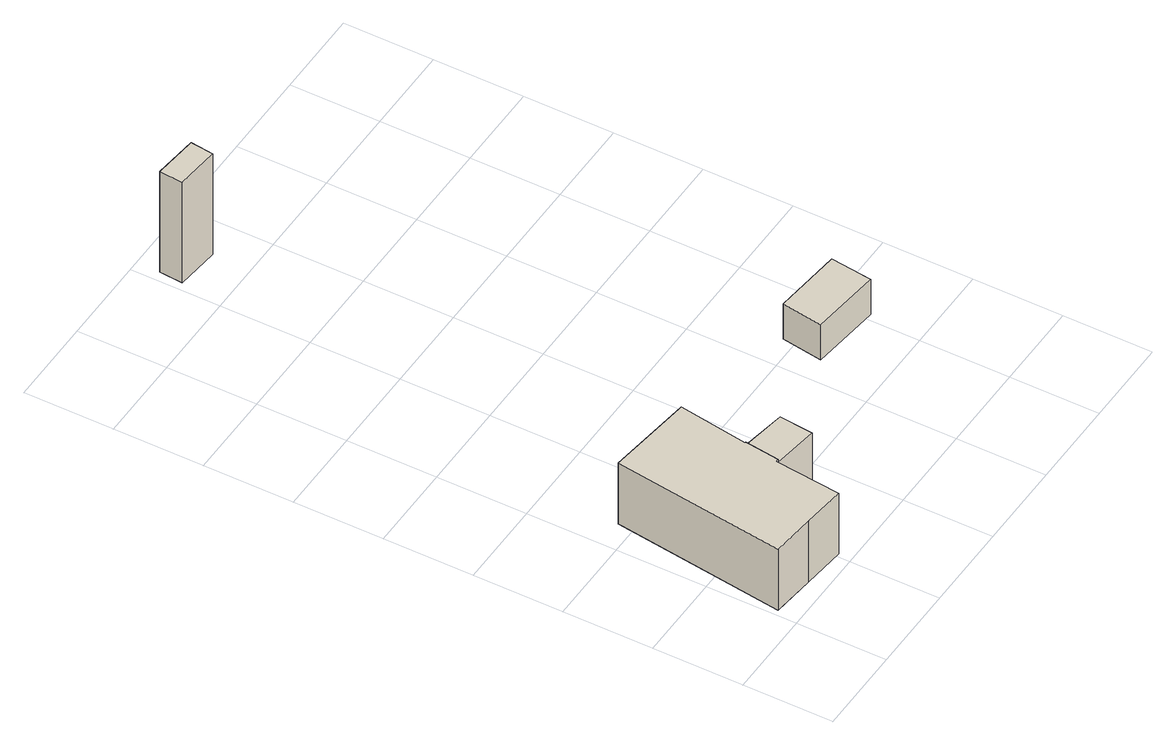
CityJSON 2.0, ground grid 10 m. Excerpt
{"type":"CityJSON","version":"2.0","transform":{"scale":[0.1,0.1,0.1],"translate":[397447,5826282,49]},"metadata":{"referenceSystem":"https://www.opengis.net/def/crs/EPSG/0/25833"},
"CityObjects":{
"building1":{"type":"Building","attributes":{"Gemeindeschluessel":"11000011","function":"31001_3060"},"address":[{"country":"Germany","locality":"Berlin","thoroughfareNumber":"4 (1)","thoroughfareName":"Wartenberger Weg"}],"children":["building1-1","building1-2"]},
"building1-1":{"type":"BuildingPart","attributes":{"BezugspunktDach":"2200","measuredHeight":8.44,"storeysAboveGround":2},"parents":["building1"],"geometry":[{"type":"MultiSurface","lod":"1","boundaries":[[[0,1,2,3,4,5,6,7,8,9]],[[10,11,12,13,14,15,16,17,18,19]],[[10,19,9,8]],[[11,10,8,7]],[[12,11,7,6]],[[13,12,6,5]],[[14,13,5,4]],[[20,21,4,3]],[[16,15,3,2]],[[17,16,2,1]],[[18,17,1,0]],[[19,18,0,9]],[[15,14,21,20]]]}]},
"building1-2":{"type":"BuildingPart","attributes":{"BezugspunktDach":"2200","measuredHeight":7.55,"storeysAboveGround":2},"parents":["building1"],"geometry":[{"type":"Solid","lod":"1","boundaries":[[[[22,23,21,20]],[[14,24,25,15]],[[24,14,21,23]],[[25,24,23,22]],[[15,25,22,20]],[[14,15,20,21]]]]}]},
"building2":{"type":"Building","attributes":{"Gemeindeschluessel":"11000011","BezugspunktDach":"2200","function":"31001_2463","measuredHeight":13.28,"storeysAboveGround":1},"address":[{"country":"Germany","locality":"Berlin","thoroughfareNumber":"19","thoroughfareName":"Wartenberger Weg"}],"geometry":[{"type":"Solid","lod":"1","boundaries":[[[[26,27,28,29]],[[30,31,32,33]],[[30,33,29,28]],[[31,30,28,27]],[[32,31,27,26]],[[33,32,26,29]]]]}]},
"building3":{"type":"Building","attributes":{"Gemeindeschluessel":"11000011","BezugspunktDach":"2200","function":"31001_2523","measuredHeight":6.46,"storeysAboveGround":1},"address":[{"country":"Germany","locality":"Berlin","thoroughfareNumber":"4 (3)","thoroughfareName":"Wartenberger Weg"}],"geometry":[{"type":"Solid","lod":"1","boundaries":[[[[34,35,36,37]],[[38,39,40,41]],[[38,41,37,36]],[[39,38,36,35]],[[40,39,35,34]],[[41,40,34,37]]]]}]}
},
"vertices":[
[49,15,98],[97,10,98],[105,84,98],[108,84,98],[113,123,98],[112,123,98],[124,201,98],[75,207,98],[26,213,98],[0,20,98],[26,213,18],[75,207,18],[124,201,18],[112,123,18],[113,123,18],[108,84,18],[105,84,18],[97,10,18],[49,15,18],[0,20,18],[108,84,94],[113,123,94],
[160,77,94],[164,115,94],[164,115,18],[160,77,18],
[159,743,142],[162,769,142],[112,774,142],[110,748,142],[112,774,10],[162,769,10],[159,743,10],[110,748,10],
[407,158,57],[413,205,57],[335,213,57],[328,167,57],[335,213,11],[413,205,11],[407,158,11],[328,167,11]
]}
